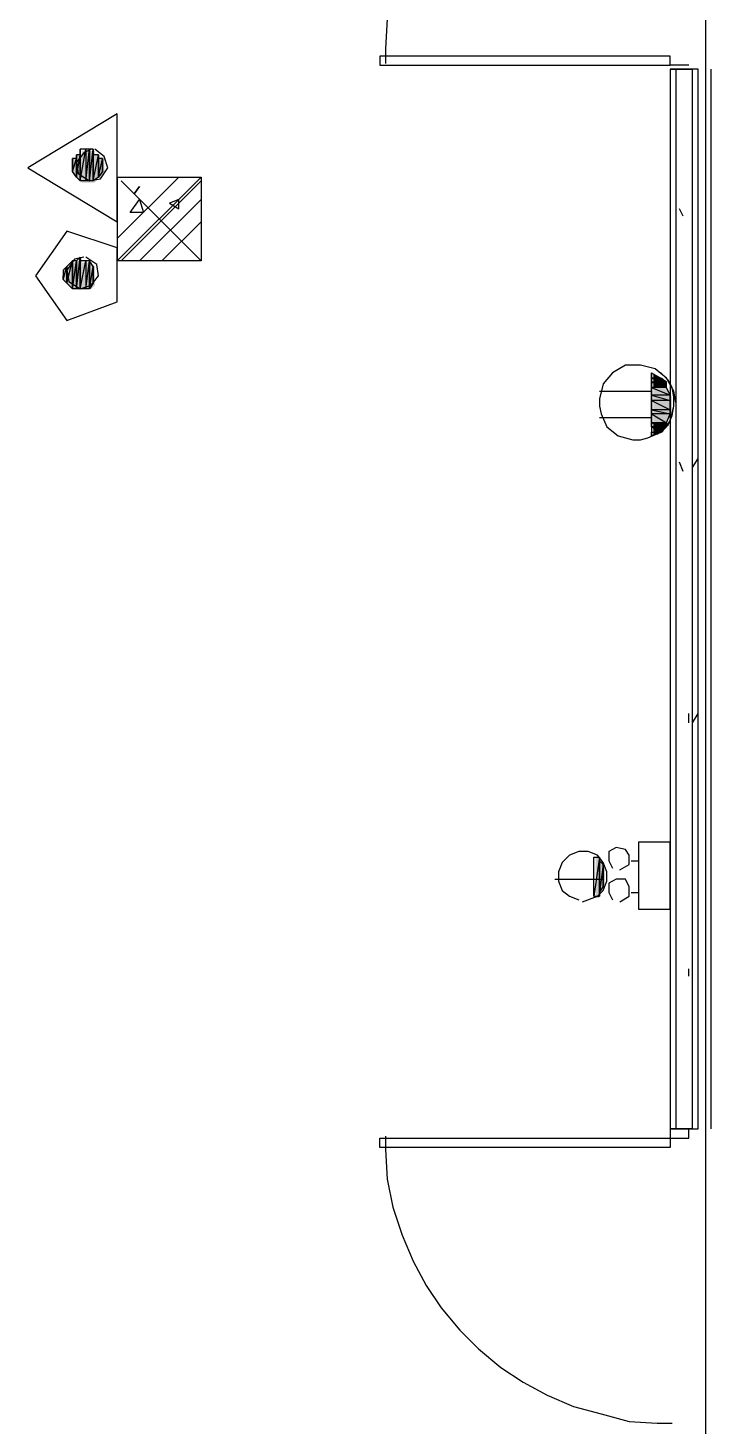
# Model space of a CAD drawing. Header units: millimetres. Extents: x 5 to 415, y 48 to 251.
# Drawn here: x 50.8 to 57.27, y 169.66 to 182.9 of the extents above; entities that cross this region are included whole.
import ezdxf

# ---------------------------------------------------------------- set-up
doc = ezdxf.new("R2010")
doc.units = ezdxf.units.MM
doc.layers.add('H', color=7, linetype='Continuous')
doc.layers.add('P', color=7, linetype='Continuous')

msp = doc.modelspace()

# ---------------------------------------------------------------- hatches: boundary and pattern name
at = {"layer": 'H', "linetype": 'Continuous'}
for points in [[(51.223, 181.522), (51.223, 181.663), (51.259, 181.663), (51.259, 181.487), (51.223, 181.522)], [(51.259, 181.487), (51.259, 181.698), (51.312, 181.698), (51.312, 181.434), (51.259, 181.487)], [(51.312, 181.434), (51.312, 181.733), (51.347, 181.733), (51.347, 181.434), (51.312, 181.434)], [(51.347, 181.434), (51.347, 181.733), (51.4, 181.733), (51.4, 181.434), (51.347, 181.434)], [(51.4, 181.434), (51.4, 181.733), (51.435, 181.733), (51.435, 181.434), (51.4, 181.434)], [(51.435, 181.434), (51.435, 181.698), (51.47, 181.698), (51.47, 181.487), (51.435, 181.434)], [(51.47, 181.487), (51.47, 181.663), (51.523, 181.663), (51.523, 181.522), (51.47, 181.487)], [(51.259, 180.428), (51.259, 180.675), (51.312, 180.728), (51.312, 180.428), (51.259, 180.428)], [(51.188, 180.463), (51.135, 180.516), (51.135, 180.605), (51.188, 180.64), (51.188, 180.463)], [(51.223, 180.428), (51.188, 180.463), (51.188, 180.64), (51.223, 180.675), (51.223, 180.428)], [(51.223, 180.428), (51.223, 180.675), (51.259, 180.675), (51.259, 180.428), (51.223, 180.428)], [(51.312, 180.428), (51.312, 180.675), (51.347, 180.675), (51.347, 180.428), (51.312, 180.428)], [(51.347, 180.428), (51.347, 180.675), (51.4, 180.675), (51.4, 180.428), (51.347, 180.428)], [(51.4, 180.428), (51.4, 180.675), (51.435, 180.64), (51.435, 180.463), (51.4, 180.428)], [(56.727, 179.582), (56.727, 179.617), (56.815, 179.582), (56.727, 179.582)], [(56.727, 179.546), (56.727, 179.582), (56.815, 179.582), (56.85, 179.546), (56.727, 179.546)], [(56.727, 179.493), (56.727, 179.546), (56.85, 179.546), (56.85, 179.493), (56.727, 179.493)], [(56.727, 179.405), (56.727, 179.493), (56.85, 179.493), (56.903, 179.405), (56.727, 179.405)], [(56.727, 179.37), (56.727, 179.405), (56.903, 179.405), (56.903, 179.37), (56.727, 179.37)], [(56.727, 179.282), (56.727, 179.37), (56.903, 179.37), (56.903, 179.282), (56.727, 179.282)], [(56.727, 179.246), (56.727, 179.282), (56.903, 179.282), (56.903, 179.246), (56.727, 179.246)], [(56.727, 179.158), (56.727, 179.246), (56.903, 179.246), (56.85, 179.158), (56.727, 179.158)], [(56.727, 179.123), (56.727, 179.158), (56.85, 179.158), (56.85, 179.123), (56.727, 179.123)], [(56.727, 179.035), (56.727, 179.123), (56.815, 179.07), (56.727, 179.035)], [(56.815, 179.07), (56.727, 179.123), (56.85, 179.123), (56.815, 179.07)], [(56.18, 174.66), (56.18, 175.048), (56.215, 175.048), (56.215, 174.66), (56.18, 174.66)], [(56.215, 174.713), (56.215, 175.013), (56.268, 174.96), (56.268, 174.748), (56.215, 174.713)]]:
    msp.add_hatch(color=256, dxfattribs=at).paths.add_polyline_path(points)

# ---------------------------------------------------------------- linework, layer by layer
at = {"layer": 'P'}
for points in [[(57.221, 220.433), (57.221, 117.863)], [(54.204, 182.986), (54.187, 182.704)], [(54.187, 182.704), (54.187, 182.563)], [(54.134, 182.633), (54.134, 182.545)], [(56.885, 182.633), (54.134, 182.633)], [(56.885, 182.633), (54.134, 182.633)], [(54.134, 182.633), (54.134, 182.545)], [(56.885, 182.545), (56.885, 182.633)], [(56.885, 182.545), (56.885, 182.633)], [(54.134, 182.545), (56.885, 182.545)], [(54.134, 182.545), (56.885, 182.545)], [(57.062, 182.545), (56.885, 182.545)], [(56.885, 182.51), (56.885, 172.473)], [(56.885, 182.51), (57.062, 182.51)], [(57.15, 182.51), (56.885, 182.51)], [(56.938, 182.51), (56.938, 172.473)], [(56.938, 182.51), (56.938, 172.473)], [(57.097, 182.51), (56.938, 182.51)], [(56.938, 182.51), (57.097, 182.51)], [(57.097, 182.51), (56.938, 182.51)], [(56.938, 182.51), (57.097, 182.51)], [(56.938, 182.51), (57.097, 182.51)], [(57.097, 172.473), (57.097, 182.51)], [(57.097, 172.473), (57.097, 182.51)], [(57.15, 172.473), (57.15, 182.51)], [(57.221, 182.51), (57.221, 172.473)], [(57.273, 172.473), (57.273, 182.51)], [(51.647, 182.086), (50.8, 181.575)], [(51.647, 181.063), (51.647, 182.086)], [(51.223, 181.663), (51.223, 181.539)], [(51.223, 181.539), (51.223, 181.663)], [(51.223, 181.663), (51.223, 181.539)], [(51.223, 181.61), (51.223, 181.663)], [(51.223, 181.663), (51.223, 181.539)], [(51.223, 181.539), (51.259, 181.663)], [(51.259, 181.663), (51.223, 181.663)], [(51.223, 181.539), (51.259, 181.663)], [(51.329, 181.716), (51.259, 181.628)], [(51.259, 181.698), (51.259, 181.487)], [(51.259, 181.487), (51.259, 181.698)], [(51.259, 181.698), (51.259, 181.487)], [(51.259, 181.663), (51.259, 181.698)], [(51.259, 181.698), (51.259, 181.487)], [(51.259, 181.487), (51.294, 181.698)], [(51.294, 181.698), (51.259, 181.698)], [(51.259, 181.487), (51.294, 181.698)], [(51.259, 181.663), (51.259, 181.487)], [(51.259, 181.487), (51.259, 181.663)], [(51.294, 181.751), (51.294, 181.451)], [(51.294, 181.451), (51.294, 181.751)], [(51.294, 181.751), (51.294, 181.451)], [(51.294, 181.698), (51.294, 181.751)], [(51.294, 181.751), (51.294, 181.451)], [(51.294, 181.451), (51.347, 181.751)], [(51.347, 181.751), (51.294, 181.751)], [(51.294, 181.451), (51.347, 181.751)], [(51.294, 181.698), (51.294, 181.451)], [(51.294, 181.451), (51.294, 181.698)], [(51.4, 181.751), (51.329, 181.716)], [(51.347, 181.751), (51.347, 181.451)], [(51.347, 181.751), (51.347, 181.451)], [(51.347, 181.451), (51.382, 181.751)], [(51.382, 181.751), (51.347, 181.751)], [(51.347, 181.451), (51.382, 181.751)], [(51.382, 181.751), (51.382, 181.451)], [(51.382, 181.751), (51.382, 181.451)], [(51.382, 181.451), (51.382, 181.751)], [(51.382, 181.751), (51.382, 181.751)], [(51.382, 181.451), (51.382, 181.751)], [(51.382, 181.751), (51.382, 181.751)], [(51.382, 181.751), (51.382, 181.451)], [(51.382, 181.751), (51.382, 181.451)], [(51.382, 181.451), (51.417, 181.751)], [(51.417, 181.751), (51.382, 181.751)], [(51.382, 181.451), (51.417, 181.751)], [(51.417, 181.751), (51.417, 181.451)], [(51.417, 181.451), (51.417, 181.751)], [(51.417, 181.751), (51.417, 181.698)], [(51.417, 181.698), (51.417, 181.451)], [(51.417, 181.451), (51.417, 181.698)], [(51.417, 181.698), (51.417, 181.451)], [(51.417, 181.698), (51.417, 181.451)], [(51.417, 181.451), (51.47, 181.698)], [(51.47, 181.698), (51.417, 181.698)], [(51.417, 181.451), (51.47, 181.698)], [(51.523, 181.681), (51.435, 181.751)], [(51.47, 181.698), (51.47, 181.487)], [(51.47, 181.487), (51.47, 181.698)], [(51.47, 181.698), (51.47, 181.663)], [(51.47, 181.663), (51.47, 181.487)], [(51.47, 181.487), (51.47, 181.663)], [(51.47, 181.663), (51.47, 181.487)], [(51.47, 181.663), (51.47, 181.487)], [(51.47, 181.487), (51.506, 181.663)], [(51.506, 181.663), (51.47, 181.663)], [(51.47, 181.487), (51.506, 181.663)], [(51.506, 181.663), (51.506, 181.539)], [(51.506, 181.539), (51.506, 181.663)], [(51.506, 181.663), (51.506, 181.61)], [(51.558, 181.575), (51.523, 181.681)], [(50.8, 181.575), (51.647, 181.063)], [(51.223, 181.61), (51.223, 181.61)], [(51.223, 181.61), (51.223, 181.61)], [(51.223, 181.539), (51.223, 181.61)], [(51.223, 181.575), (51.223, 181.539)], [(51.223, 181.539), (51.223, 181.575)], [(51.259, 181.487), (51.223, 181.539)], [(51.259, 181.628), (51.276, 181.522)], [(51.276, 181.522), (51.382, 181.451)], [(51.506, 181.539), (51.47, 181.487)], [(51.488, 181.469), (51.558, 181.575)], [(51.506, 181.61), (51.506, 181.539)], [(51.506, 181.539), (51.506, 181.61)], [(51.506, 181.61), (51.506, 181.539)], [(51.506, 181.61), (51.506, 181.539)], [(51.506, 181.539), (51.506, 181.61)], [(51.506, 181.61), (51.506, 181.61)], [(51.506, 181.539), (51.506, 181.61)], [(51.506, 181.61), (51.506, 181.575)], [(51.506, 181.575), (51.506, 181.539)], [(51.294, 181.451), (51.259, 181.487)], [(51.347, 181.451), (51.294, 181.451)], [(51.382, 181.451), (51.347, 181.451)], [(51.382, 181.451), (51.488, 181.469)], [(51.417, 181.451), (51.382, 181.451)], [(51.47, 181.487), (51.417, 181.451)], [(51.647, 180.904), (52.229, 181.487)], [(51.647, 180.693), (52.44, 181.487)], [(51.647, 181.487), (51.647, 180.693)], [(51.647, 181.487), (52.44, 181.487)], [(52.44, 180.693), (51.682, 181.451)], [(51.682, 180.693), (52.44, 181.451)], [(51.858, 181.398), (51.805, 181.328)], [(51.805, 181.328), (51.858, 181.398)], [(52.44, 181.487), (52.44, 180.693)], [(51.77, 181.151), (51.858, 181.275)], [(51.858, 180.693), (52.44, 181.275)], [(51.858, 181.275), (51.894, 181.151)], [(52.229, 181.275), (52.141, 181.24)], [(52.229, 181.187), (52.229, 181.275)], [(51.894, 181.151), (51.77, 181.151)], [(52.141, 181.24), (52.229, 181.187)], [(57.009, 181.116), (56.974, 181.187)], [(52.07, 180.693), (52.44, 181.063)], [(51.17, 180.975), (50.871, 180.552)], [(51.647, 180.816), (51.17, 180.975)], [(51.329, 180.728), (51.241, 180.71)], [(51.259, 180.428), (51.294, 180.728)], [(51.294, 180.728), (51.259, 180.693)], [(51.259, 180.428), (51.294, 180.728)], [(51.294, 180.728), (51.294, 180.428)], [(51.294, 180.428), (51.294, 180.728)], [(51.294, 180.728), (51.294, 180.693)], [(51.453, 180.658), (51.347, 180.728)], [(51.647, 180.305), (51.647, 180.816)], [(51.135, 180.516), (51.17, 180.64)], [(51.17, 180.64), (51.135, 180.605)], [(51.135, 180.516), (51.17, 180.64)], [(51.135, 180.605), (51.135, 180.605)], [(51.135, 180.605), (51.135, 180.605)], [(51.135, 180.605), (51.135, 180.516)], [(51.241, 180.71), (51.17, 180.605)], [(51.17, 180.481), (51.223, 180.693)], [(51.223, 180.693), (51.17, 180.64)], [(51.17, 180.481), (51.223, 180.693)], [(51.17, 180.64), (51.17, 180.481)], [(51.17, 180.64), (51.17, 180.481)], [(51.17, 180.481), (51.17, 180.64)], [(51.17, 180.64), (51.17, 180.64)], [(51.17, 180.481), (51.17, 180.64)], [(51.17, 180.64), (51.17, 180.64)], [(51.17, 180.64), (51.17, 180.481)], [(51.17, 180.64), (51.17, 180.481)], [(51.17, 180.605), (51.188, 180.499)], [(51.223, 180.693), (51.223, 180.428)], [(51.223, 180.693), (51.223, 180.428)], [(51.223, 180.428), (51.223, 180.693)], [(51.223, 180.693), (51.223, 180.693)], [(51.223, 180.428), (51.223, 180.693)], [(51.223, 180.693), (51.223, 180.693)], [(51.223, 180.693), (51.223, 180.428)], [(51.223, 180.693), (51.223, 180.428)], [(51.223, 180.428), (51.259, 180.693)], [(51.259, 180.693), (51.223, 180.693)], [(51.223, 180.428), (51.259, 180.693)], [(51.259, 180.693), (51.259, 180.428)], [(51.259, 180.693), (51.259, 180.428)], [(51.259, 180.428), (51.259, 180.693)], [(51.259, 180.693), (51.259, 180.693)], [(51.259, 180.428), (51.259, 180.693)], [(51.259, 180.693), (51.259, 180.693)], [(51.259, 180.693), (51.259, 180.428)], [(51.259, 180.693), (51.259, 180.428)], [(51.294, 180.693), (51.294, 180.428)], [(51.294, 180.428), (51.294, 180.693)], [(51.294, 180.693), (51.294, 180.428)], [(51.294, 180.693), (51.294, 180.428)], [(51.294, 180.428), (51.347, 180.693)], [(51.347, 180.693), (51.294, 180.693)], [(51.294, 180.428), (51.347, 180.693)], [(51.347, 180.693), (51.347, 180.428)], [(51.347, 180.693), (51.347, 180.428)], [(51.347, 180.428), (51.382, 180.693)], [(51.382, 180.693), (51.347, 180.693)], [(51.347, 180.428), (51.382, 180.693)], [(51.382, 180.693), (51.382, 180.428)], [(51.382, 180.693), (51.382, 180.428)], [(51.382, 180.428), (51.382, 180.693)], [(51.382, 180.693), (51.382, 180.693)], [(51.382, 180.428), (51.382, 180.693)], [(51.382, 180.693), (51.382, 180.693)], [(51.382, 180.693), (51.382, 180.428)], [(51.382, 180.693), (51.382, 180.428)], [(51.417, 180.64), (51.382, 180.693)], [(51.382, 180.428), (51.417, 180.64)], [(51.382, 180.428), (51.417, 180.64)], [(51.417, 180.64), (51.417, 180.481)], [(51.417, 180.64), (51.417, 180.481)], [(51.417, 180.481), (51.417, 180.64)], [(51.417, 180.64), (51.417, 180.64)], [(51.417, 180.481), (51.417, 180.64)], [(51.417, 180.64), (51.417, 180.64)], [(51.417, 180.64), (51.417, 180.481)], [(51.417, 180.64), (51.417, 180.481)], [(51.417, 180.605), (51.417, 180.64)], [(51.417, 180.481), (51.417, 180.605)], [(51.417, 180.481), (51.417, 180.605)], [(51.417, 180.605), (51.417, 180.516)], [(51.417, 180.552), (51.417, 180.605)], [(51.417, 180.605), (51.417, 180.552)], [(51.47, 180.552), (51.453, 180.658)], [(52.44, 180.693), (51.647, 180.693)], [(50.871, 180.552), (51.17, 180.128)], [(51.135, 180.552), (51.135, 180.516)], [(51.135, 180.516), (51.135, 180.552)], [(51.17, 180.481), (51.135, 180.516)], [(51.223, 180.428), (51.17, 180.481)], [(51.188, 180.499), (51.294, 180.428)], [(51.294, 180.428), (51.4, 180.463)], [(51.417, 180.481), (51.382, 180.428)], [(51.4, 180.463), (51.47, 180.552)], [(51.417, 180.552), (51.417, 180.516)], [(51.417, 180.516), (51.417, 180.552)], [(51.417, 180.516), (51.417, 180.481)], [(51.259, 180.428), (51.223, 180.428)], [(51.294, 180.428), (51.259, 180.428)], [(51.347, 180.428), (51.294, 180.428)], [(51.382, 180.428), (51.347, 180.428)], [(51.17, 180.128), (51.647, 180.305)], [(56.462, 179.705), (56.339, 179.634)], [(56.462, 179.705), (56.339, 179.634)], [(56.533, 179.705), (56.462, 179.705)], [(56.533, 179.705), (56.462, 179.705)], [(56.603, 179.705), (56.533, 179.705)], [(56.603, 179.705), (56.533, 179.705)], [(56.744, 179.67), (56.603, 179.705)], [(56.744, 179.67), (56.603, 179.705)], [(56.85, 179.582), (56.744, 179.67)], [(56.85, 179.582), (56.744, 179.67)], [(56.25, 179.529), (56.215, 179.388)], [(56.25, 179.529), (56.215, 179.388)], [(56.339, 179.634), (56.25, 179.529)], [(56.339, 179.634), (56.25, 179.529)], [(56.709, 179.634), (56.797, 179.582)], [(56.709, 179.582), (56.709, 179.634)], [(56.709, 179.634), (56.709, 179.035)], [(56.797, 179.582), (56.709, 179.582)], [(56.797, 179.582), (56.709, 179.582)], [(56.709, 179.582), (56.85, 179.546)], [(56.709, 179.582), (56.85, 179.546)], [(56.709, 179.546), (56.709, 179.582)], [(56.85, 179.546), (56.709, 179.546)], [(56.85, 179.546), (56.709, 179.546)], [(56.709, 179.546), (56.85, 179.493)], [(56.709, 179.546), (56.85, 179.493)], [(56.709, 179.493), (56.709, 179.546)], [(56.868, 179.564), (56.797, 179.634)], [(56.85, 179.546), (56.797, 179.582)], [(56.921, 179.458), (56.85, 179.582)], [(56.921, 179.458), (56.85, 179.582)], [(56.85, 179.493), (56.85, 179.546)], [(56.903, 179.493), (56.868, 179.564)], [(56.215, 179.458), (56.709, 179.458)], [(56.85, 179.493), (56.709, 179.493)], [(56.85, 179.493), (56.709, 179.493)], [(56.709, 179.493), (56.885, 179.423)], [(56.709, 179.493), (56.885, 179.423)], [(56.709, 179.423), (56.709, 179.493)], [(56.885, 179.423), (56.709, 179.423)], [(56.885, 179.423), (56.709, 179.423)], [(56.709, 179.423), (56.885, 179.37)], [(56.709, 179.423), (56.885, 179.37)], [(56.709, 179.37), (56.709, 179.423)], [(56.885, 179.423), (56.85, 179.493)], [(56.885, 179.37), (56.885, 179.423)], [(56.921, 179.405), (56.903, 179.493)], [(56.938, 179.352), (56.921, 179.458)], [(56.938, 179.352), (56.921, 179.458)], [(56.921, 179.317), (56.921, 179.405)], [(56.215, 179.388), (56.215, 179.317)], [(56.215, 179.388), (56.215, 179.317)], [(56.215, 179.317), (56.233, 179.246)], [(56.215, 179.317), (56.233, 179.246)], [(56.885, 179.37), (56.709, 179.37)], [(56.885, 179.37), (56.709, 179.37)], [(56.709, 179.37), (56.885, 179.282)], [(56.709, 179.37), (56.885, 179.282)], [(56.709, 179.282), (56.709, 179.37)], [(56.885, 179.282), (56.709, 179.282)], [(56.885, 179.282), (56.709, 179.282)], [(56.709, 179.282), (56.885, 179.246)], [(56.709, 179.282), (56.885, 179.246)], [(56.709, 179.246), (56.709, 179.282)], [(56.885, 179.282), (56.885, 179.37)], [(56.885, 179.176), (56.921, 179.317)], [(56.885, 179.176), (56.921, 179.317)], [(56.885, 179.246), (56.885, 179.282)], [(56.903, 179.229), (56.921, 179.317)], [(56.215, 179.211), (56.709, 179.211)], [(56.233, 179.246), (56.286, 179.123)], [(56.233, 179.246), (56.286, 179.123)], [(56.885, 179.246), (56.709, 179.246)], [(56.885, 179.246), (56.709, 179.246)], [(56.709, 179.246), (56.85, 179.158)], [(56.709, 179.246), (56.85, 179.158)], [(56.709, 179.158), (56.709, 179.246)], [(56.85, 179.158), (56.709, 179.158)], [(56.85, 179.158), (56.709, 179.158)], [(56.709, 179.158), (56.85, 179.123)], [(56.709, 179.158), (56.85, 179.123)], [(56.709, 179.123), (56.709, 179.158)], [(56.762, 179.052), (56.868, 179.141)], [(56.797, 179.07), (56.885, 179.176)], [(56.797, 179.07), (56.885, 179.176)], [(56.85, 179.158), (56.885, 179.246)], [(56.85, 179.123), (56.85, 179.158)], [(56.868, 179.141), (56.903, 179.229)], [(56.286, 179.123), (56.392, 179.035)], [(56.286, 179.123), (56.392, 179.035)], [(56.392, 179.035), (56.533, 178.999)], [(56.392, 179.035), (56.533, 178.999)], [(56.533, 178.999), (56.603, 178.999)], [(56.533, 178.999), (56.603, 178.999)], [(56.603, 178.999), (56.674, 179.017)], [(56.603, 178.999), (56.674, 179.017)], [(56.674, 179.017), (56.797, 179.07)], [(56.674, 179.017), (56.797, 179.07)], [(56.85, 179.123), (56.709, 179.123)], [(56.709, 179.123), (56.797, 179.07)], [(56.797, 179.07), (56.709, 179.123)], [(56.709, 179.123), (56.85, 179.123)], [(56.797, 179.07), (56.709, 179.123)], [(56.709, 179.07), (56.797, 179.07)], [(56.797, 179.07), (56.709, 179.035)], [(56.709, 179.035), (56.709, 179.07)], [(56.85, 179.123), (56.797, 179.07)], [(57.009, 178.7), (56.974, 178.788)], [(57.097, 178.735), (57.15, 178.823)], [(57.062, 176.318), (57.062, 176.407)], [(57.097, 176.318), (57.15, 176.407)], [(56.586, 175.189), (56.586, 174.554)], [(56.885, 175.189), (56.586, 175.189)], [(56.885, 174.554), (56.885, 175.189)], [(55.933, 175.066), (55.862, 174.995)], [(55.933, 175.066), (55.862, 174.995)], [(56.021, 175.101), (55.933, 175.066)], [(56.021, 175.101), (55.933, 175.066)], [(56.109, 175.101), (56.021, 175.101)], [(56.109, 175.101), (56.021, 175.101)], [(56.198, 175.066), (56.109, 175.101)], [(56.198, 175.066), (56.109, 175.101)], [(56.215, 175.048), (56.162, 174.678)], [(56.215, 175.048), (56.162, 174.678)], [(56.162, 174.678), (56.162, 175.048)], [(56.162, 175.048), (56.215, 175.048)], [(56.25, 174.995), (56.198, 175.066)], [(56.25, 174.995), (56.198, 175.066)], [(56.215, 174.678), (56.215, 175.048)], [(56.215, 175.048), (56.215, 175.013)], [(56.215, 174.678), (56.215, 175.048)], [(56.374, 175.137), (56.303, 175.101)], [(56.303, 175.101), (56.303, 175.013)], [(56.462, 175.119), (56.374, 175.137)], [(56.497, 175.066), (56.462, 175.119)], [(56.497, 174.978), (56.497, 175.066)], [(55.862, 174.995), (55.827, 174.907)], [(55.862, 174.995), (55.827, 174.907)], [(55.827, 174.907), (55.827, 174.819)], [(55.827, 174.907), (55.827, 174.819)], [(56.215, 174.713), (56.215, 175.013)], [(56.215, 175.013), (56.25, 174.978)], [(56.215, 174.713), (56.215, 175.013)], [(56.215, 175.013), (56.215, 174.678)], [(56.215, 175.013), (56.215, 174.678)], [(56.25, 174.978), (56.215, 174.713)], [(56.25, 174.978), (56.215, 174.713)], [(56.286, 174.907), (56.25, 174.995)], [(56.286, 174.907), (56.25, 174.995)], [(56.25, 174.766), (56.25, 174.978)], [(56.25, 174.978), (56.25, 174.925)], [(56.25, 174.766), (56.25, 174.978)], [(56.25, 174.801), (56.25, 174.925)], [(56.25, 174.925), (56.25, 174.89)], [(56.25, 174.801), (56.25, 174.925)], [(56.25, 174.925), (56.25, 174.766)], [(56.25, 174.925), (56.25, 174.766)], [(56.286, 174.819), (56.286, 174.907)], [(56.286, 174.819), (56.286, 174.907)], [(56.303, 175.013), (56.339, 174.943)], [(56.409, 174.925), (56.497, 174.978)], [(56.515, 175.013), (56.586, 175.013)], [(55.792, 174.837), (56.25, 174.837)], [(55.827, 174.819), (55.862, 174.731)], [(55.827, 174.819), (55.862, 174.731)], [(56.215, 174.713), (56.25, 174.766)], [(56.25, 174.89), (56.25, 174.801)], [(56.25, 174.837), (56.25, 174.801)], [(56.25, 174.801), (56.25, 174.837)], [(56.25, 174.731), (56.286, 174.819)], [(56.25, 174.731), (56.286, 174.819)], [(56.25, 174.766), (56.25, 174.801)], [(56.374, 174.837), (56.303, 174.801)], [(56.303, 174.801), (56.303, 174.713)], [(56.462, 174.837), (56.374, 174.837)], [(56.497, 174.766), (56.462, 174.837)], [(56.497, 174.678), (56.497, 174.766)], [(55.862, 174.731), (55.933, 174.678)], [(55.862, 174.731), (55.933, 174.678)], [(55.933, 174.678), (56.021, 174.643)], [(55.933, 174.678), (56.021, 174.643)], [(56.056, 174.625), (56.198, 174.678)], [(56.056, 174.625), (56.198, 174.678)], [(56.162, 174.678), (56.215, 174.678)], [(56.198, 174.678), (56.25, 174.731)], [(56.198, 174.678), (56.25, 174.731)], [(56.215, 174.678), (56.215, 174.713)], [(56.303, 174.713), (56.339, 174.643)], [(56.409, 174.625), (56.497, 174.678)], [(56.515, 174.713), (56.586, 174.713)], [(56.586, 174.554), (56.885, 174.554)], [(57.062, 173.919), (57.062, 173.99)], [(54.134, 172.297), (54.134, 172.385)], [(54.134, 172.385), (56.885, 172.385)], [(54.187, 172.403), (54.187, 172.279)], [(57.062, 172.473), (56.885, 172.473)], [(56.885, 172.473), (56.885, 172.385)], [(56.885, 172.473), (57.15, 172.473)], [(56.885, 172.385), (56.885, 172.297)], [(56.885, 172.385), (57.062, 172.385)], [(57.097, 172.473), (56.938, 172.473)], [(56.938, 172.473), (57.097, 172.473)], [(57.097, 172.473), (56.938, 172.473)], [(57.097, 172.473), (56.938, 172.473)], [(57.097, 172.473), (56.938, 172.473)], [(57.062, 172.385), (57.062, 172.473)], [(56.885, 172.297), (54.134, 172.297)], [(54.187, 172.279), (54.204, 171.997)], [(54.204, 171.997), (54.257, 171.732)], [(54.257, 171.732), (54.345, 171.468)], [(54.345, 171.468), (54.451, 171.221)], [(54.451, 171.221), (54.575, 170.991)], [(54.575, 170.991), (54.716, 170.78)], [(54.716, 170.78), (54.892, 170.568)], [(54.892, 170.568), (55.069, 170.392)], [(55.069, 170.392), (55.28, 170.215)], [(55.28, 170.215), (55.492, 170.074)], [(55.492, 170.074), (55.721, 169.951)], [(55.721, 169.951), (55.968, 169.845)], [(55.968, 169.845), (56.233, 169.774)], [(56.233, 169.774), (56.497, 169.704)], [(56.497, 169.704), (56.762, 169.686)], [(56.762, 169.686), (56.903, 169.686)]]:
    msp.add_lwpolyline(points, dxfattribs=at)

doc.saveas('drawing.dxf')
